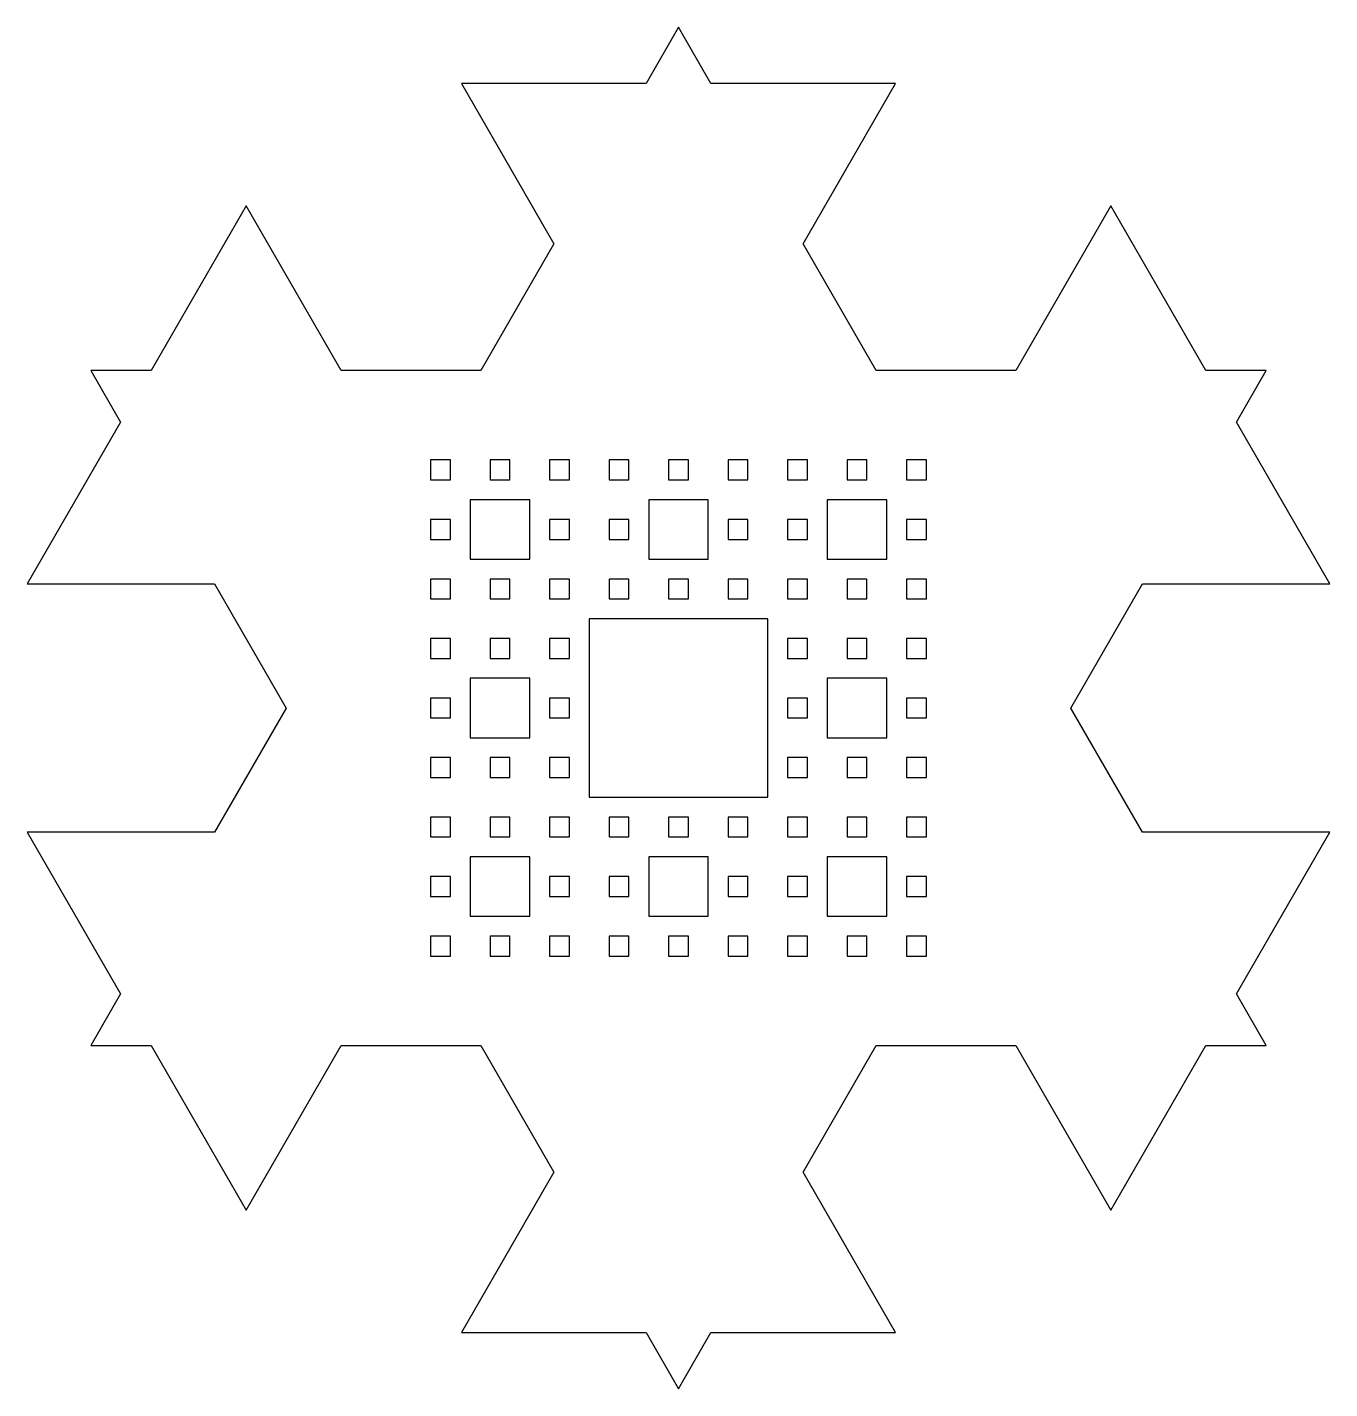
# Model space of a CAD drawing. Header units: millimetres. Extents: x -18.2 to 18.2, y -19.1 to 19.1.
import ezdxf

# ---------------------------------------------------------------- set-up
doc = ezdxf.new("R2010")
doc.units = ezdxf.units.MM
doc.layers.add('HOLES', color=5, linetype='Continuous')
doc.layers.add('PATCH', color=1, linetype='Continuous')

msp = doc.modelspace()

# ---------------------------------------------------------------- linework, layer by layer
at = {"layer": 'HOLES'}
for points in [[(-6.389, 6.389), (-6.389, 6.944), (-6.944, 6.944), (-6.944, 6.389)], [(-4.722, 6.389), (-4.722, 6.944), (-5.278, 6.944), (-5.278, 6.389)], [(-3.056, 6.389), (-3.056, 6.944), (-3.611, 6.944), (-3.611, 6.389)], [(-1.389, 6.389), (-1.389, 6.944), (-1.944, 6.944), (-1.944, 6.389)], [(0.278, 6.389), (0.278, 6.944), (-0.278, 6.944), (-0.278, 6.389)], [(1.944, 6.389), (1.944, 6.944), (1.389, 6.944), (1.389, 6.389)], [(3.611, 6.389), (3.611, 6.944), (3.056, 6.944), (3.056, 6.389)], [(5.278, 6.389), (5.278, 6.944), (4.722, 6.944), (4.722, 6.389)], [(6.944, 6.389), (6.944, 6.944), (6.389, 6.944), (6.389, 6.389)], [(-4.167, 4.167), (-4.167, 5.833), (-5.833, 5.833), (-5.833, 4.167)], [(0.833, 4.167), (0.833, 5.833), (-0.833, 5.833), (-0.833, 4.167)], [(5.833, 4.167), (5.833, 5.833), (4.167, 5.833), (4.167, 4.167)], [(-6.389, 4.722), (-6.389, 5.278), (-6.944, 5.278), (-6.944, 4.722)], [(-3.056, 4.722), (-3.056, 5.278), (-3.611, 5.278), (-3.611, 4.722)], [(-1.389, 4.722), (-1.389, 5.278), (-1.944, 5.278), (-1.944, 4.722)], [(1.944, 4.722), (1.944, 5.278), (1.389, 5.278), (1.389, 4.722)], [(3.611, 4.722), (3.611, 5.278), (3.056, 5.278), (3.056, 4.722)], [(6.944, 4.722), (6.944, 5.278), (6.389, 5.278), (6.389, 4.722)], [(-6.389, 3.056), (-6.389, 3.611), (-6.944, 3.611), (-6.944, 3.056)], [(-4.722, 3.056), (-4.722, 3.611), (-5.278, 3.611), (-5.278, 3.056)], [(-3.056, 3.056), (-3.056, 3.611), (-3.611, 3.611), (-3.611, 3.056)], [(-1.389, 3.056), (-1.389, 3.611), (-1.944, 3.611), (-1.944, 3.056)], [(0.278, 3.056), (0.278, 3.611), (-0.278, 3.611), (-0.278, 3.056)], [(1.944, 3.056), (1.944, 3.611), (1.389, 3.611), (1.389, 3.056)], [(3.611, 3.056), (3.611, 3.611), (3.056, 3.611), (3.056, 3.056)], [(5.278, 3.056), (5.278, 3.611), (4.722, 3.611), (4.722, 3.056)], [(6.944, 3.056), (6.944, 3.611), (6.389, 3.611), (6.389, 3.056)], [(2.5, -2.5), (2.5, 2.5), (-2.5, 2.5), (-2.5, -2.5)], [(-6.389, 1.389), (-6.389, 1.944), (-6.944, 1.944), (-6.944, 1.389)], [(-4.722, 1.389), (-4.722, 1.944), (-5.278, 1.944), (-5.278, 1.389)], [(-3.056, 1.389), (-3.056, 1.944), (-3.611, 1.944), (-3.611, 1.389)], [(3.611, 1.389), (3.611, 1.944), (3.056, 1.944), (3.056, 1.389)], [(5.278, 1.389), (5.278, 1.944), (4.722, 1.944), (4.722, 1.389)], [(6.944, 1.389), (6.944, 1.944), (6.389, 1.944), (6.389, 1.389)], [(-4.167, -0.833), (-4.167, 0.833), (-5.833, 0.833), (-5.833, -0.833)], [(5.833, -0.833), (5.833, 0.833), (4.167, 0.833), (4.167, -0.833)], [(-6.389, -0.278), (-6.389, 0.278), (-6.944, 0.278), (-6.944, -0.278)], [(-3.056, -0.278), (-3.056, 0.278), (-3.611, 0.278), (-3.611, -0.278)], [(3.611, -0.278), (3.611, 0.278), (3.056, 0.278), (3.056, -0.278)], [(6.944, -0.278), (6.944, 0.278), (6.389, 0.278), (6.389, -0.278)], [(-6.389, -1.944), (-6.389, -1.389), (-6.944, -1.389), (-6.944, -1.944)], [(-4.722, -1.944), (-4.722, -1.389), (-5.278, -1.389), (-5.278, -1.944)], [(-3.056, -1.944), (-3.056, -1.389), (-3.611, -1.389), (-3.611, -1.944)], [(3.611, -1.944), (3.611, -1.389), (3.056, -1.389), (3.056, -1.944)], [(5.278, -1.944), (5.278, -1.389), (4.722, -1.389), (4.722, -1.944)], [(6.944, -1.944), (6.944, -1.389), (6.389, -1.389), (6.389, -1.944)], [(-6.389, -3.611), (-6.389, -3.056), (-6.944, -3.056), (-6.944, -3.611)], [(-4.722, -3.611), (-4.722, -3.056), (-5.278, -3.056), (-5.278, -3.611)], [(-3.056, -3.611), (-3.056, -3.056), (-3.611, -3.056), (-3.611, -3.611)], [(-1.389, -3.611), (-1.389, -3.056), (-1.944, -3.056), (-1.944, -3.611)], [(0.278, -3.611), (0.278, -3.056), (-0.278, -3.056), (-0.278, -3.611)], [(1.944, -3.611), (1.944, -3.056), (1.389, -3.056), (1.389, -3.611)], [(3.611, -3.611), (3.611, -3.056), (3.056, -3.056), (3.056, -3.611)], [(5.278, -3.611), (5.278, -3.056), (4.722, -3.056), (4.722, -3.611)], [(6.944, -3.611), (6.944, -3.056), (6.389, -3.056), (6.389, -3.611)], [(-4.167, -5.833), (-4.167, -4.167), (-5.833, -4.167), (-5.833, -5.833)], [(0.833, -5.833), (0.833, -4.167), (-0.833, -4.167), (-0.833, -5.833)], [(5.833, -5.833), (5.833, -4.167), (4.167, -4.167), (4.167, -5.833)], [(-6.389, -5.278), (-6.389, -4.722), (-6.944, -4.722), (-6.944, -5.278)], [(-3.056, -5.278), (-3.056, -4.722), (-3.611, -4.722), (-3.611, -5.278)], [(-1.389, -5.278), (-1.389, -4.722), (-1.944, -4.722), (-1.944, -5.278)], [(1.944, -5.278), (1.944, -4.722), (1.389, -4.722), (1.389, -5.278)], [(3.611, -5.278), (3.611, -4.722), (3.056, -4.722), (3.056, -5.278)], [(6.944, -5.278), (6.944, -4.722), (6.389, -4.722), (6.389, -5.278)], [(-6.389, -6.944), (-6.389, -6.389), (-6.944, -6.389), (-6.944, -6.944)], [(-4.722, -6.944), (-4.722, -6.389), (-5.278, -6.389), (-5.278, -6.944)], [(-3.056, -6.944), (-3.056, -6.389), (-3.611, -6.389), (-3.611, -6.944)], [(-1.389, -6.944), (-1.389, -6.389), (-1.944, -6.389), (-1.944, -6.944)], [(0.278, -6.944), (0.278, -6.389), (-0.278, -6.389), (-0.278, -6.944)], [(1.944, -6.944), (1.944, -6.389), (1.389, -6.389), (1.389, -6.944)], [(3.611, -6.944), (3.611, -6.389), (3.056, -6.389), (3.056, -6.944)], [(5.278, -6.944), (5.278, -6.389), (4.722, -6.389), (4.722, -6.944)], [(6.944, -6.944), (6.944, -6.389), (6.389, -6.389), (6.389, -6.944)]]:
    msp.add_lwpolyline(points, close=True, dxfattribs=at)
at = {"layer": 'PATCH'}
msp.add_lwpolyline([(-0.91, 17.485), (-6.077, 17.485), (-3.488, 13), (-5.538, 9.451), (-9.449, 9.451), (-12.11, 14.06), (-14.771, 9.451), (-16.46, 9.451), (-15.626, 8.006), (-18.243, 3.474), (-13, 3.474), (-10.994, 0), (-13, -3.474), (-18.243, -3.474), (-15.626, -8.006), (-16.46, -9.451), (-14.771, -9.451), (-12.11, -14.06), (-9.449, -9.451), (-5.538, -9.451), (-3.488, -13), (-6.077, -17.485), (-0.91, -17.485), (0, -19.061), (0.91, -17.485), (6.077, -17.485), (3.488, -13), (5.538, -9.451), (9.449, -9.451), (12.11, -14.06), (14.771, -9.451), (16.46, -9.451), (15.626, -8.006), (18.243, -3.474), (13, -3.474), (10.994, 0), (13, 3.474), (18.243, 3.474), (15.626, 8.006), (16.46, 9.451), (14.771, 9.451), (12.11, 14.06), (9.449, 9.451), (5.538, 9.451), (3.488, 13), (6.077, 17.485), (0.91, 17.485), (0, 19.061)], close=True, dxfattribs=at)

doc.saveas('drawing.dxf')
